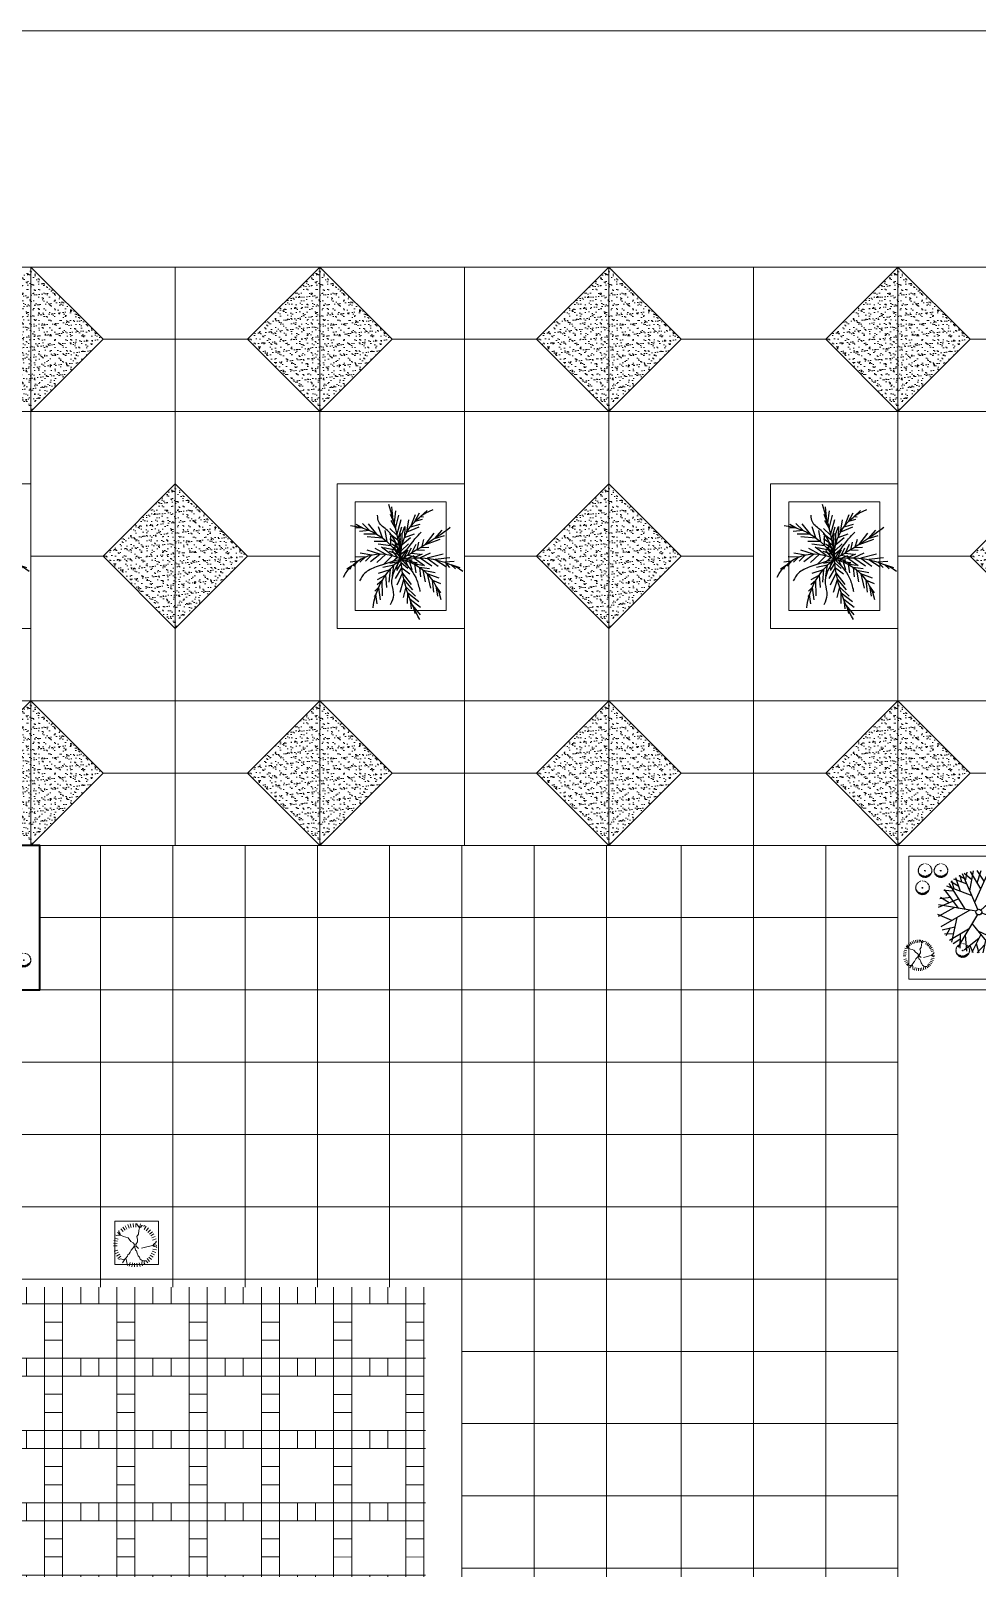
# Model space of a CAD drawing. Header units: millimetres. Extents: x 216896 to 446004, y 63591 to 243769.
# Drawn here: x 382651 to 408846, y 201232 to 243769 of the extents above; entities that cross this region are included whole.
import ezdxf

# ---------------------------------------------------------------- set-up
doc = ezdxf.new("R2010")
doc.units = ezdxf.units.MM
for name, color, linetype, lineweight in [('concr. box', 250, 'Continuous', 20), ('trees 1', 84, 'Continuous', 5), ('wall', 5, 'Continuous', 40)]:
    doc.layers.add(name, color=color, linetype=linetype, lineweight=lineweight)
doc.layers.add('green', color=7, linetype='Continuous', true_color=0x45e718)
doc.layers.add('trees', color=7, linetype='Continuous', true_color=0x547000)
doc.layers.add('line pedestr', color=7, linetype='Continuous', lineweight=5, true_color=0x1c1c1c)
doc.layers.add('trees 2', color=7, linetype='Continuous', lineweight=5, true_color=0x91c200)

# ---------------------------------------------------------------- blocks, each defined once
blk = doc.blocks.new('pissoo')
at = {"color": 0}
for p, q in [((-1.175, -4.384), (0, 0)), ((-0.562, -4.03), (0.483, -0.129)), ((-0.139, -0.52), (-0.01, -0.037)), ((4.337, -1.202), (-0.01, -0.037)), ((0.473, -0.167), (-0.01, -0.037)), ((0.344, -0.65), (0.473, -0.167)), ((0.827, -0.779), (0.956, -0.296)), ((3.724, -1.556), (-0.139, -0.52)), ((0.344, -0.65), (-0.139, -0.52)), ((0.887, -4.419), (1.932, -0.518)), ((1.309, -0.909), (1.439, -0.426)), ((1.37, -4.548), (2.405, -0.684)), ((1.792, -1.038), (1.922, -0.555)), ((2.405, -0.684), (1.922, -0.555)), ((2.275, -1.167), (2.405, -0.684)), ((2.758, -1.297), (2.888, -0.814)), ((0.214, -1.133), (-0.269, -1.003)), ((2.275, -1.167), (1.792, -1.038)), ((2.818, -4.936), (3.854, -1.073)), ((3.241, -1.426), (3.371, -0.943)), ((3.724, -1.556), (3.854, -1.073)), ((0.085, -1.616), (-0.398, -1.486)), ((2.146, -1.65), (1.663, -1.521)), ((-0.657, -2.452), (-0.528, -1.969)), ((3.336, -3.004), (-0.528, -1.969)), ((-0.045, -2.099), (-0.528, -1.969)), ((-0.174, -2.582), (-0.045, -2.099)), ((2.017, -2.133), (1.534, -2.004)), ((3.207, -3.487), (-0.657, -2.452)), ((-0.174, -2.582), (-0.657, -2.452)), ((0.309, -2.711), (0.438, -2.228)), ((0.792, -2.84), (0.921, -2.357)), ((1.275, -2.97), (1.404, -2.487)), ((1.887, -2.616), (1.404, -2.487)), ((-0.303, -3.065), (-0.786, -2.935)), ((1.758, -3.099), (1.275, -2.97)), ((1.758, -3.099), (1.887, -2.616)), ((2.241, -3.229), (2.37, -2.746)), ((2.724, -3.358), (2.853, -2.875)), ((3.207, -3.487), (3.336, -3.004)), ((-0.433, -3.547), (-0.916, -3.418)), ((1.628, -3.582), (1.145, -3.453)), ((2.818, -4.936), (-1.045, -3.901)), ((-0.562, -4.03), (-1.045, -3.901)), ((1.499, -4.065), (1.016, -3.936)), ((1.37, -4.548), (0.887, -4.419))]:
    blk.add_line(p, q, dxfattribs=at)
blk = doc.blocks.new('arber')
at = {"layer": 'trees 2'}
for p, q in [((-0.191, -0.004), (-0.181, 0.005)), ((-0.19, 0.014), (-0.175, 0.017)), ((-0.176, 0.032), (-0.189, 0.034)), ((-0.171, 0.015), (-0.189, 0.021)), ((-0.188, 0.008), (-0.177, 0.001)), ((-0.166, 0.042), (-0.184, 0.044)), ((-0.171, 0.048), (-0.179, 0.056)), ((-0.177, 0.071), (-0.165, 0.075)), ((-0.165, 0.062), (-0.174, 0.065)), ((-0.17, 0.081), (-0.162, 0.07)), ((-0.169, 0.088), (-0.155, 0.085)), ((-0.151, 0.081), (-0.165, 0.094)), ((-0.15, 0.099), (-0.161, 0.105)), ((-0.136, 0.104), (-0.152, 0.113)), ((-0.139, 0.112), (-0.144, 0.122)), ((-0.135, 0.135), (-0.122, 0.135)), ((-0.128, 0.123), (-0.135, 0.129)), ((-0.125, 0.142), (-0.122, 0.129)), ((-0.122, 0.148), (-0.11, 0.139)), ((-0.107, 0.135), (-0.116, 0.152)), ((-0.1, 0.15), (-0.107, 0.161)), ((-0.085, 0.151), (-0.096, 0.164)), ((-0.085, 0.159), (-0.085, 0.17)), ((-0.07, 0.164), (-0.074, 0.172)), ((-0.06, 0.181), (-0.062, 0.168)), ((-0.055, 0.185), (-0.047, 0.173)), ((-0.034, 0.179), (-0.037, 0.191)), ((0.021, -0.005), (-0.021, 0.005)), ((-0.017, 0.181), (-0.013, 0.191)), ((-0.001, 0.18), (-0.002, 0.19)), ((0.008, 0.015), (-0.001, -0.021)), ((0.003, 0.195), (0.011, 0.185)), ((0.055, 0.175), (0.062, 0.183)), ((0.095, 0.173), (0.091, 0.159)), ((0.119, 0.143), (0.129, 0.147)), ((0.129, 0.132), (0.135, 0.139)), ((0.142, 0.139), (0.141, 0.126)), ((0.157, 0.104), (0.167, 0.111)), ((0.165, 0.089), (0.176, 0.089)), ((0.171, 0.074), (0.179, 0.078)), ((0.188, 0.064), (0.174, 0.066)), ((0.174, 0.051), (0.193, 0.052)), ((0.192, 0.059), (0.179, 0.051)), ((0.185, 0.076), (0.18, 0.064)), ((0.18, 0.024), (0.197, 0.029)), ((0.186, 0.038), (0.198, 0.04)), ((0.187, 0.021), (0.198, 0.017)), ((0.187, 0.005), (0.196, 0.006)), ((0.201, 0.001), (0.192, -0.007)), ((-0.177, -0.023), (-0.187, -0.019)), ((-0.17, -0.027), (-0.187, -0.032)), ((-0.175, -0.041), (-0.187, -0.043)), ((-0.177, -0.008), (-0.186, -0.009)), ((-0.164, -0.053), (-0.183, -0.055)), ((-0.181, -0.062), (-0.169, -0.054)), ((-0.165, -0.015), (-0.177, -0.023)), ((-0.177, -0.067), (-0.164, -0.069)), ((-0.175, -0.079), (-0.169, -0.067)), ((-0.159, -0.04), (-0.171, -0.048)), ((-0.16, -0.077), (-0.168, -0.081)), ((-0.155, -0.091), (-0.166, -0.092)), ((-0.151, -0.054), (-0.163, -0.062)), ((-0.147, -0.092), (-0.161, -0.103)), ((-0.147, -0.107), (-0.157, -0.114)), ((-0.143, -0.065), (-0.155, -0.073)), ((-0.155, -0.073), (-0.154, -0.082)), ((-0.131, -0.114), (-0.148, -0.123)), ((-0.133, -0.097), (-0.145, -0.105)), ((-0.144, -0.129), (-0.135, -0.116)), ((-0.14, -0.08), (-0.14, -0.09)), ((-0.138, -0.132), (-0.125, -0.129)), ((-0.131, -0.142), (-0.131, -0.129)), ((-0.117, -0.098), (-0.129, -0.105)), ((-0.128, -0.088), (-0.127, -0.098)), ((-0.114, -0.112), (-0.126, -0.12)), ((-0.119, -0.134), (-0.125, -0.141)), ((-0.108, -0.146), (-0.118, -0.15)), ((-0.109, -0.124), (-0.109, -0.134)), ((-0.1, -0.143), (-0.109, -0.159)), ((-0.096, -0.133), (-0.102, -0.14)), ((-0.086, -0.152), (-0.102, -0.156)), ((-0.095, -0.157), (-0.101, -0.167)), ((-0.088, -0.112), (-0.1, -0.12)), ((-0.088, -0.144), (-0.099, -0.147)), ((-0.077, -0.158), (-0.09, -0.172)), ((-0.073, -0.122), (-0.084, -0.128)), ((-0.084, -0.176), (-0.081, -0.161)), ((-0.083, -0.129), (-0.082, -0.138)), ((-0.079, -0.156), (-0.076, -0.165)), ((-0.07, -0.137), (-0.078, -0.148)), ((-0.077, -0.177), (-0.066, -0.169)), ((-0.067, -0.183), (-0.072, -0.171)), ((-0.059, -0.142), (-0.065, -0.15)), ((-0.059, -0.172), (-0.061, -0.181)), ((-0.06, -0.156), (-0.056, -0.164)), ((-0.045, -0.137), (-0.053, -0.148)), ((-0.044, -0.178), (-0.052, -0.186)), ((-0.047, -0.149), (-0.051, -0.163)), ((-0.044, -0.159), (-0.048, -0.168)), ((-0.034, -0.166), (-0.043, -0.174)), ((-0.029, -0.174), (-0.042, -0.183)), ((-0.038, -0.173), (-0.04, -0.19)), ((-0.027, -0.141), (-0.035, -0.151)), ((-0.029, -0.15), (-0.033, -0.163)), ((-0.028, -0.183), (-0.03, -0.195)), ((-0.019, -0.155), (-0.023, -0.167)), ((-0.021, -0.175), (-0.015, -0.182)), ((-0.011, -0.177), (-0.017, -0.195)), ((-0.011, -0.197), (-0.013, -0.182)), ((-0.007, -0.155), (-0.01, -0.164)), ((-0.004, -0.168), (0.003, -0.175)), ((-0.004, -0.195), (0.003, -0.184)), ((0.008, -0.197), (-0.001, -0.188)), ((0.005, -0.145), (0.001, -0.159)), ((0.011, -0.183), (0.012, -0.192)), ((0.013, -0.166), (0.012, -0.175)), ((0.023, -0.143), (0.018, -0.155)), ((0.025, -0.169), (0.019, -0.179)), ((0.032, -0.175), (0.023, -0.188)), ((0.027, -0.184), (0.023, -0.194)), ((0.031, -0.176), (0.036, -0.193)), ((0.035, -0.153), (0.035, -0.166)), ((0.04, -0.172), (0.048, -0.178)), ((0.044, -0.182), (0.047, -0.194)), ((0.047, -0.149), (0.046, -0.159)), ((0.054, -0.136), (0.055, -0.15)), ((0.054, -0.161), (0.063, -0.165)), ((0.057, -0.17), (0.059, -0.189)), ((0.066, -0.188), (0.057, -0.175)), ((0.069, -0.153), (0.071, -0.162)), ((0.07, -0.128), (0.07, -0.141)), ((0.071, -0.184), (0.073, -0.171)), ((0.083, -0.181), (0.071, -0.176)), ((0.081, -0.152), (0.079, -0.164)), ((0.081, -0.167), (0.085, -0.175)), ((0.085, -0.133), (0.09, -0.145)), ((0.09, -0.154), (0.086, -0.17)), ((0.095, -0.125), (0.098, -0.135)), ((0.095, -0.161), (0.096, -0.172)), ((0.096, -0.153), (0.107, -0.167)), ((0.097, -0.15), (0.106, -0.152)), ((0.108, -0.125), (0.111, -0.135)), ((0.111, -0.153), (0.118, -0.163)), ((0.118, -0.137), (0.126, -0.155)), ((0.132, -0.151), (0.12, -0.142)), ((0.125, -0.112), (0.125, -0.122)), ((0.13, -0.118), (0.133, -0.128)), ((0.136, -0.145), (0.133, -0.132)), ((0.146, -0.138), (0.133, -0.137)), ((0.138, -0.126), (0.145, -0.131)), ((0.14, -0.11), (0.143, -0.12)), ((0.147, -0.107), (0.162, -0.116)), ((0.15, -0.115), (0.154, -0.125)), ((0.161, -0.084), (0.176, -0.097)), ((0.161, -0.101), (0.171, -0.108)), ((0.18, -0.091), (0.165, -0.087)), ((0.181, -0.084), (0.173, -0.073)), ((0.187, -0.074), (0.175, -0.078)), ((0.176, -0.065), (0.184, -0.068)), ((0.177, -0.045), (0.194, -0.047)), ((0.181, -0.018), (0.199, -0.024)), ((0.182, -0.051), (0.19, -0.058)), ((0.201, -0.017), (0.186, -0.02)), ((0.187, -0.034), (0.199, -0.036)), ((0.199, -0.011), (0.188, -0.004))]:
    blk.add_line(p, q, dxfattribs=at)
blk = doc.blocks.new('A$C19F01AD3')
at = {"color": 0}
for p, q in [((-0.423, 0.202), (-0.625, 0.705)), ((-0.053, 0.401), (-0.557, 0.761)), ((-0.281, 0.137), (-0.489, 0.808)), ((-0.292, 0.682), (-0.444, 0.833)), ((-0.41, 0.656), (-0.413, 0.85)), ((-0.095, 0.686), (-0.355, 0.876)), ((-0.284, 0.566), (-0.306, 0.895)), ((-0.115, 0.82), (-0.22, 0.92)), ((-0.199, 0.762), (-0.197, 0.926)), ((-0.003, 0.066), (-0.132, 0.938)), ((-0.108, 0.772), (-0.021, 0.947)), ((0.036, 0.751), (-0.094, 0.942)), ((-0.071, 0.523), (0.125, 0.94)), ((-0.03, 0.247), (0.451, 0.836)), ((0.181, 0.505), (0.055, 0.946)), ((0.139, 0.654), (0.295, 0.902)), ((0.301, 0.652), (0.208, 0.926)), ((0.327, 0.171), (0.415, 0.854)), ((0.537, 0.448), (0.555, 0.771)), ((-0.365, 0.409), (-0.874, 0.342)), ((-0.056, 0.034), (-0.851, 0.397)), ((-0.537, 0.486), (-0.78, 0.526)), ((-0.603, 0.378), (-0.762, 0.551)), ((-0.427, 0.608), (-0.645, 0.687)), ((0.057, 0.032), (0.844, 0.436)), ((0.354, 0.378), (0.885, 0.344)), ((0.381, 0.592), (0.656, 0.688)), ((0.447, 0.372), (0.728, 0.611)), ((0.581, 0.486), (0.812, 0.493)), ((0.61, 0.361), (0.792, 0.525)), ((-0.191, 0.096), (-0.93, -0.097)), ((-0.514, 0.243), (-0.925, 0.146)), ((-0.649, -0.024), (-0.917, 0.192)), ((-0.519, 0.01), (-0.785, -0.504)), ((0.172, 0.091), (0.947, 0.026)), ((0.438, 0.069), (0.92, 0.232)), ((0.481, 0.25), (0.935, 0.157)), ((0.542, 0.06), (0.9, -0.29)), ((-0.623, -0.191), (-0.916, -0.185)), ((-0.695, -0.33), (-0.891, -0.28)), ((-0.739, -0.188), (-0.874, -0.33)), ((-0.33, -0.318), (-0.818, -0.45)), ((-0.048, -0.045), (-0.672, -0.648)), ((-0.222, -0.214), (0.101, -0.931)), ((0.058, -0.031), (0.774, -0.539)), ((0.25, -0.167), (0.318, -0.882)), ((0.351, -0.239), (0.926, -0.196)), ((0.447, -0.307), (0.864, -0.381)), ((0.592, -0.221), (0.832, -0.446)), ((0.66, -0.055), (0.944, -0.08)), ((-0.579, -0.491), (-0.753, -0.551)), ((-0.544, -0.376), (-0.636, -0.683)), ((-0.158, -0.58), (-0.551, -0.753)), ((-0.44, -0.424), (-0.504, -0.786)), ((-0.393, -0.684), (-0.371, -0.857)), ((-0.092, -0.504), (-0.391, -0.848)), ((-0.245, -0.681), (-0.239, -0.903)), ((-0.018, -0.666), (-0.154, -0.922)), ((-0.135, -0.408), (0.394, -0.852)), ((0.148, -0.645), (0.016, -0.936)), ((0.282, -0.506), (0.196, -0.916)), ((0.276, -0.444), (0.808, -0.487)), ((0.289, -0.582), (0.583, -0.738)), ((0.426, -0.456), (0.522, -0.782)), ((0.458, -0.563), (0.724, -0.603)), ((0.513, -0.354), (0.675, -0.657)), ((-0.066, -0.756), (-0.281, -0.891))]:
    blk.add_line(p, q, dxfattribs=at)
blk.add_circle((0, 0), 0.0659, dxfattribs=at)
blk = doc.blocks.new('arbor3')
at = {"layer": 'trees 1'}
for p, q in [((-0.294, 0.301), (-0.305, 0.313)), ((-0.243, 0.336), (-0.26, 0.356)), ((-0.218, 0.288), (-0.243, 0.336)), ((-0.23, 0.365), (-0.222, 0.384)), ((-0.213, 0.333), (-0.23, 0.365)), ((-0.218, 0.288), (-0.213, 0.333)), ((-0.178, 0.41), (-0.144, 0.343)), ((-0.128, 0.431), (-0.102, 0.36)), ((-0.076, 0.445), (-0.059, 0.373)), ((-0.023, 0.454), (-0.015, 0.379)), ((0.031, 0.455), (0.03, 0.38)), ((0.085, 0.449), (0.074, 0.375)), ((0.138, 0.437), (0.118, 0.365)), ((0.157, 0.418), (0.159, 0.43)), ((0.165, 0.385), (0.157, 0.418)), ((0.158, 0.282), (0.188, 0.333)), ((0.188, 0.333), (0.165, 0.385)), ((0.188, 0.333), (0.21, 0.38)), ((0.188, 0.333), (0.217, 0.337)), ((0.21, 0.38), (0.223, 0.401)), ((0.217, 0.337), (0.242, 0.362)), ((0.242, 0.362), (0.275, 0.344)), ((0.322, 0.327), (0.269, 0.274)), ((0.275, 0.344), (0.298, 0.349)), ((-0.416, 0.014), (-0.341, 0.016)), ((-0.405, 0.121), (-0.332, 0.105)), ((-0.39, 0.173), (-0.319, 0.148)), ((-0.368, 0.222), (-0.301, 0.189)), ((-0.34, 0.269), (-0.278, 0.227)), ((-0.268, 0.301), (-0.294, 0.301)), ((-0.218, 0.288), (-0.268, 0.301)), ((-0.162, 0.245), (-0.218, 0.288)), ((-0.122, 0.222), (-0.162, 0.245)), ((-0.082, 0.197), (-0.122, 0.222)), ((-0.047, 0.118), (-0.082, 0.197)), ((-0.008, 0.08), (-0.047, 0.118)), ((0.001, 0.013), (-0.034, -0.016)), ((0.008, 0.041), (-0.008, 0.08)), ((0.001, 0.013), (-0.008, -0.074)), ((0.024, 0.009), (0.059, -0.053)), ((0.029, 0.036), (0.074, 0.074)), ((0.074, 0.074), (0.088, 0.117)), ((0.088, 0.18), (0.134, 0.219)), ((0.088, 0.117), (0.088, 0.18)), ((0.134, 0.219), (0.158, 0.282)), ((0.357, 0.286), (0.299, 0.24)), ((0.387, 0.241), (0.323, 0.202)), ((0.412, 0.193), (0.343, 0.162)), ((0.43, 0.142), (0.358, 0.12)), ((0.441, 0.089), (0.367, 0.076)), ((0.446, 0.035), (0.371, 0.032)), ((-0.411, -0.04), (-0.337, -0.028)), ((-0.4, -0.093), (-0.328, -0.072)), ((-0.382, -0.144), (-0.313, -0.114)), ((-0.336, -0.161), (-0.37, -0.169)), ((-0.312, -0.175), (-0.336, -0.161)), ((-0.279, -0.218), (-0.318, -0.25)), ((-0.299, -0.188), (-0.312, -0.175)), ((-0.254, -0.193), (-0.299, -0.188)), ((-0.254, -0.193), (-0.279, -0.218)), ((-0.228, -0.174), (-0.254, -0.193)), ((-0.231, -0.266), (-0.237, -0.325)), ((-0.229, -0.232), (-0.231, -0.266)), ((-0.228, -0.174), (-0.229, -0.232)), ((-0.19, -0.147), (-0.228, -0.174)), ((-0.207, -0.345), (-0.169, -0.281)), ((-0.172, -0.121), (-0.19, -0.147)), ((-0.145, -0.108), (-0.172, -0.121)), ((-0.159, -0.37), (-0.13, -0.301)), ((-0.115, -0.085), (-0.145, -0.108)), ((-0.089, -0.048), (-0.115, -0.085)), ((-0.034, -0.016), (-0.089, -0.048)), ((-0.008, -0.074), (0.013, -0.094)), ((0.013, -0.094), (0.015, -0.139)), ((0.015, -0.139), (0.021, -0.194)), ((0.021, -0.194), (0.033, -0.228)), ((0.033, -0.228), (0.041, -0.267)), ((0.041, -0.267), (0.07, -0.307)), ((0.12, -0.067), (0.201, -0.07)), ((0.208, -0.361), (0.174, -0.295)), ((0.201, -0.07), (0.292, -0.071)), ((0.255, -0.334), (0.212, -0.272)), ((0.298, -0.301), (0.248, -0.245)), ((0.336, -0.263), (0.28, -0.214)), ((0.292, -0.071), (0.403, -0.073)), ((0.37, -0.221), (0.308, -0.179)), ((0.398, -0.174), (0.331, -0.141)), ((0.353, -0.072), (0.381, -0.05)), ((0.353, -0.072), (0.373, -0.099)), ((0.373, -0.099), (0.409, -0.119)), ((0.381, -0.05), (0.417, -0.037)), ((0.403, -0.073), (0.43, -0.093)), ((0.409, -0.119), (0.417, -0.131)), ((0.417, -0.037), (0.445, -0.012)), ((-0.108, -0.389), (-0.088, -0.317)), ((-0.055, -0.401), (-0.044, -0.327)), ((-0.001, -0.407), (0, -0.332)), ((0.07, -0.307), (0.044, -0.37)), ((0.044, -0.37), (0.047, -0.406)), ((0.07, -0.307), (0.106, -0.319)), ((0.106, -0.319), (0.096, -0.368)), ((0.096, -0.368), (0.103, -0.398)), ((0.106, -0.319), (0.147, -0.333)), ((0.147, -0.333), (0.166, -0.38))]:
    blk.add_line(p, q, dxfattribs=at)
blk.add_circle((0.015, 0.024), 0.0177, dxfattribs=at)
blk = doc.blocks.new('PALM')
for points in [[(0.673, 1.652), (0.319, 1.381), (0.356, 1.702)], [(0.671, 1.912), (0.412, 1.592), (0.48, 1.862)], [(-0.814, 1.528), (-0.853, 1.213), (-0.918, 1.278)], [(-0.891, 1.097), (-0.764, 0.976), (-0.708, 1.396)], [(-0.627, 1.261), (-0.64, 0.73), (-0.814, 0.884)], [(-0.029, 1.129), (0.104, 0.699), (0.404, 1.057)], [(0.507, 1.274), (0.171, 0.954), (0.084, 1.315)], [(0.226, 1.525), (0.235, 1.156), (0.619, 1.454)], [(1.13, 1.126), (1.081, 0.719), (1.355, 0.836)], [(1.375, 1.152), (1.202, 0.917), (1.253, 1.263)], [(-0.8, 0.692), (-0.521, 0.544), (-0.493, 0.967)], [(-0.768, 0.477), (-0.372, 0.352), (-0.408, 0.794)], [(-0.292, 0.588), (-0.242, 0.212), (-0.614, 0.282)], [(-0.185, 0.659), (0.03, 0.296), (0.31, 0.503)], [(0.368, 0.866), (0.057, 0.47), (-0.143, 0.894)], [(0.98, 0.328), (0.642, 0.281), (0.673, 0.608)], [(0.84, 0.779), (0.765, 0.375), (1.174, 0.453)], [(1.308, 0.655), (0.901, 0.502), (1.018, 0.992)], [(-1.855, 0.331), (-1.676, 0.223), (-1.743, 0.355)], [(-1.735, 0.098), (-1.478, 0.063), (-1.624, 0.24)], [(-1.581, -0.088), (-1.217, -0.075), (-1.401, 0.104)], [(-1.39, -0.217), (-0.99, -0.144), (-1.212, 0.071)], [(-1.045, 0.081), (-0.721, -0.176), (-1.156, -0.311)], [(-0.895, -0.38), (-0.512, -0.166), (-0.818, 0.12)], [(-0.571, 0.158), (-0.29, -0.12), (-0.659, -0.406)], [(-0.38, 0.137), (-0.097, 0.078), (-0.165, 0.347)], [(-0.31, -0.301), (-0.118, -0.058), (-0.301, 0.103)], [(0.234, 0.326), (0.011, 0.128), (-0.145, 0.392)], [(0.393, 0.037), (0.143, 0.038), (0.238, 0.24)], [(0.449, -0.112), (0.198, -0.009), (0.579, 0.182)], [(0.559, 0.121), (0.3, 0.094), (0.378, 0.366)], [(0.725, -0.168), (0.443, -0.049), (0.809, 0.22)], [(0.749, 0.222), (0.465, 0.172), (0.512, 0.473)], [(1.003, -0.207), (0.666, -0.048), (1.063, 0.235)], [(1.445, -0.17), (0.906, -0.028), (1.281, 0.238)], [(1.675, -0.049), (1.174, 0.017), (1.563, 0.263)], [(1.83, 0.081), (1.503, 0.108), (1.667, 0.282)], [(2.037, 0.301), (1.729, 0.196), (1.871, 0.331)], [(-0.778, -0.521), (-0.342, -0.468), (-0.345, -0.803)], [(-0.192, -0.602), (-0.206, -0.311), (-0.578, -0.387)], [(-0.402, -0.269), (-0.103, -0.166), (-0.103, -0.432)], [(-0.375, -0.71), (-0.071, -0.491), (0.001, -0.879)], [(-0.312, -0.529), (-0.048, -0.351), (-0.007, -0.702)], [(-0.252, -0.413), (-0.039, -0.194), (0.021, -0.472)], [(0.221, -0.325), (-0.002, -0.162), (-0.035, -0.46)], [(0.259, -0.529), (0.008, -0.286), (-0.017, -0.621)], [(0.336, -0.732), (0.044, -0.493), (0.044, -0.877)], [(0.234, -0.303), (0.104, -0.056), (0.291, -0.022)], [(0.486, -0.081), (0.226, -0.123), (0.36, -0.384)], [(0.508, -0.497), (0.363, -0.2), (0.657, -0.17)], [(0.816, -0.292), (0.556, -0.313), (0.615, -0.576)], [(0.776, -0.673), (0.702, -0.401), (0.96, -0.406)], [(1.334, -0.671), (0.838, -0.485), (1.138, -0.89)], [(-1.319, -1.222), (-1.074, -0.98), (-1.417, -0.949)], [(-1.118, -1.209), (-0.833, -0.857), (-1.274, -0.854)], [(-1.154, -0.773), (-0.634, -0.725), (-0.763, -1.105)], [(-0.549, -0.982), (-0.479, -0.6), (-0.91, -0.61)], [(-0.392, -0.876), (-0.101, -0.659), (0.029, -1.102)], [(-0.378, -1.054), (-0.133, -0.817), (0.012, -1.353)], [(-0.345, -1.328), (-0.186, -1.052), (-0.064, -1.508)], [(0.044, -0.877), (0.134, -1.117), (0.124, -0.744), (0.471, -0.871)], [(0.616, -1.092), (0.207, -0.919), (0.279, -1.347)], [(1.41, -0.988), (1.151, -0.707), (1.499, -0.81)], [(-1.535, -1.201), (-1.309, -1.067), (-1.578, -1.057)], [(-0.18, -1.651), (-0.234, -1.246), (-0.35, -1.53)], [(-0.324, -1.79), (-0.289, -1.445)], [(0.488, -1.514), (0.329, -1.11), (0.657, -1.199)], [(0.725, -1.363), (0.477, -1.287), (0.637, -1.586)], [(0.897, -1.662), (0.67, -1.458), (0.781, -1.451)]]:
    blk.add_lwpolyline(points)
for centre, radius, start, end in [((1.508, 1.967), 2.478, 186.8007, 232.5313), ((4.73, -0.354), 4.743, 149.2725, 175.7189), ((-0.384, 1.75), 1.791, 282.3691, 348.2759), ((-0.687, 1.247), 1.424, 206.1678, 298.8527), ((0.545, 2.922), 2.972, 259.4397, 302.1776), ((-1.973, 1.085), 2.252, 276.4241, 331.1994), ((-8.885, 1.027), 8.944, 341.0229, 353.4051), ((1.711, -0.097), 1.714, 176.7505, 249.5716), ((-7.944, -14.345), 16.398, 53.9971, 61.0215)]:
    blk.add_arc(centre, radius, start, end)
for points in [[(0, 0), (-0.315, 0.847), (-0.257, 1.222), (-0.361, 1.564)], [(0, 0), (0.508, 0.628), (0.636, 1.027), (0.656, 1.111)], [(0, 0), (-0.845, 0.266), (-1.235, 0.484), (-1.416, 0.741)], [(0, 0), (-0.459, -0.984), (-0.757, -1.275), (-0.798, -1.501)], [(0, 0), (0.483, -0.69), (0.697, -0.928)]]:
    blk.add_spline(points, degree=3)
blk = doc.blocks.new('plab')
at = {"layer": 'concr. box', "color": 0}
blk.add_lwpolyline([(0, 0), (3.404, -0.912), (2.368, -4.776), (-1.035, -3.864), (0, 0)], dxfattribs=at)
blk.add_lwpolyline([(0.354, -0.612), (2.791, -1.266), (2.015, -4.163), (-0.423, -3.51)], close=True, dxfattribs=at)
at = {"color": 0, "xscale": -0.8075124294537451, "yscale": 0.807512429455528, "zscale": 0.8075124294476533, "rotation": 164.9999999997417}
blk.add_blockref('PALM', (1.167, -2.468), dxfattribs=at)

msp = doc.modelspace()

# ---------------------------------------------------------------- hatches: boundary and pattern name
at = {"layer": 'line pedestr'}
h = msp.add_hatch(dxfattribs=at)
h.set_pattern_fill('AR-SAND', color=256, scale=4.374, angle=178.8086, style=0)
h.set_pattern_definition([(216.3086, (333027.52, 269985.07), (2.54607, -214.1686), [0, -168.8714, 0, -188.8693, 0, -180.53685]), (186.3086, (333027.52, 269985.07), (-203.0981, -309.3833), [0, -91.10167, 0, -152.20645, 0, -58.3273]), (146.3086, (333164.15, 269982.23), (-345.91834, 6.5652), [0, -55.5498, 0, -199.9793, 0, -261.08406]), (136.3086, (333164.15, 269982.23), (-335.9348, -90.544), [0, -27.7749, 0, -131.09753, 0, -149.98446])])
edge = h.paths.add_edge_path()
edge.add_line((382680, 233232), (380651, 235232))
edge.add_line((380651, 235232), (382651, 237232))
edge.add_line((382651, 237232), (384651, 235232))
edge.add_line((384651, 235232), (382651, 233232))
h = msp.add_hatch(dxfattribs=at)
h.set_pattern_fill('AR-SAND', color=256, scale=4.374, angle=178.8086, style=0)
h.set_pattern_definition([(216.3086, (341027.52, 269985.07), (2.54607, -214.1686), [0, -168.8714, 0, -188.8693, 0, -180.53685]), (186.3086, (341027.52, 269985.07), (-203.0981, -309.3833), [0, -91.10167, 0, -152.20645, 0, -58.3273]), (146.3086, (341164.15, 269982.23), (-345.91834, 6.5652), [0, -55.5498, 0, -199.9793, 0, -261.08406]), (136.3086, (341164.15, 269982.23), (-335.9348, -90.544), [0, -27.7749, 0, -131.09753, 0, -149.98446])])
edge = h.paths.add_edge_path()
edge.add_line((390680, 233232), (388651, 235232))
edge.add_line((388651, 235232), (390651, 237232))
edge.add_line((390651, 237232), (392651, 235232))
edge.add_line((392651, 235232), (390651, 233232))
h = msp.add_hatch(dxfattribs=at)
h.set_pattern_fill('AR-SAND', color=256, scale=4.374, angle=178.8086, style=0)
h.set_pattern_definition([(216.3086, (349027.52, 269985.07), (2.54607, -214.1686), [0, -168.8714, 0, -188.8693, 0, -180.53685]), (186.3086, (349027.52, 269985.07), (-203.0981, -309.3833), [0, -91.10167, 0, -152.20645, 0, -58.3273]), (146.3086, (349164.15, 269982.23), (-345.91834, 6.5652), [0, -55.5498, 0, -199.9793, 0, -261.08406]), (136.3086, (349164.15, 269982.23), (-335.9348, -90.544), [0, -27.7749, 0, -131.09753, 0, -149.98446])])
edge = h.paths.add_edge_path()
edge.add_line((398680, 233232), (396651, 235232))
edge.add_line((396651, 235232), (398651, 237232))
edge.add_line((398651, 237232), (400651, 235232))
edge.add_line((400651, 235232), (398651, 233232))
h = msp.add_hatch(dxfattribs=at)
h.set_pattern_fill('AR-SAND', color=256, scale=4.374, angle=178.8086, style=0)
h.set_pattern_definition([(216.3086, (357027.52, 269985.07), (2.54607, -214.1686), [0, -168.8714, 0, -188.8693, 0, -180.53685]), (186.3086, (357027.52, 269985.07), (-203.0981, -309.3833), [0, -91.10167, 0, -152.20645, 0, -58.3273]), (146.3086, (357164.15, 269982.23), (-345.91834, 6.5652), [0, -55.5498, 0, -199.9793, 0, -261.08406]), (136.3086, (357164.15, 269982.23), (-335.9348, -90.544), [0, -27.7749, 0, -131.09753, 0, -149.98446])])
edge = h.paths.add_edge_path()
edge.add_line((406680, 233232), (404651, 235232))
edge.add_line((404651, 235232), (406651, 237232))
edge.add_line((406651, 237232), (408651, 235232))
edge.add_line((408651, 235232), (406651, 233232))
h = msp.add_hatch(dxfattribs=at)
h.set_pattern_fill('AR-SAND', color=256, scale=4.374, angle=178.8086, style=0)
h.set_pattern_definition([(216.3086, (337027.52, 263985.07), (2.54607, -214.1686), [0, -168.8714, 0, -188.8693, 0, -180.53685]), (186.3086, (337027.52, 263985.07), (-203.0981, -309.3833), [0, -91.10167, 0, -152.20645, 0, -58.3273]), (146.3086, (337164.15, 263982.23), (-345.91834, 6.5652), [0, -55.5498, 0, -199.9793, 0, -261.08406]), (136.3086, (337164.15, 263982.23), (-335.9348, -90.544), [0, -27.7749, 0, -131.09753, 0, -149.98446])])
edge = h.paths.add_edge_path()
edge.add_line((386680, 227232), (384651, 229232))
edge.add_line((384651, 229232), (386651, 231232))
edge.add_line((386651, 231232), (388651, 229232))
edge.add_line((388651, 229232), (386651, 227232))
h = msp.add_hatch(dxfattribs=at)
h.set_pattern_fill('AR-SAND', color=256, scale=4.374, angle=178.8086, style=0)
h.set_pattern_definition([(216.3086, (349027.52, 263985.07), (2.54607, -214.1686), [0, -168.8714, 0, -188.8693, 0, -180.53685]), (186.3086, (349027.52, 263985.07), (-203.0981, -309.3833), [0, -91.10167, 0, -152.20645, 0, -58.3273]), (146.3086, (349164.15, 263982.23), (-345.91834, 6.5652), [0, -55.5498, 0, -199.9793, 0, -261.08406]), (136.3086, (349164.15, 263982.23), (-335.9348, -90.544), [0, -27.7749, 0, -131.09753, 0, -149.98446])])
edge = h.paths.add_edge_path()
edge.add_line((398680, 227232), (396651, 229232))
edge.add_line((396651, 229232), (398651, 231232))
edge.add_line((398651, 231232), (400651, 229232))
edge.add_line((400651, 229232), (398651, 227232))
h = msp.add_hatch(dxfattribs=at)
h.set_pattern_fill('AR-SAND', color=256, scale=4.374, angle=178.8086, style=0)
h.set_pattern_definition([(216.3086, (361027.52, 263985.07), (2.54607, -214.1686), [0, -168.8714, 0, -188.8693, 0, -180.53685]), (186.3086, (361027.52, 263985.07), (-203.0981, -309.3833), [0, -91.10167, 0, -152.20645, 0, -58.3273]), (146.3086, (361164.15, 263982.23), (-345.91834, 6.5652), [0, -55.5498, 0, -199.9793, 0, -261.08406]), (136.3086, (361164.15, 263982.23), (-335.9348, -90.544), [0, -27.7749, 0, -131.09753, 0, -149.98446])])
edge = h.paths.add_edge_path()
edge.add_line((410680, 227232), (408651, 229232))
edge.add_line((408651, 229232), (410651, 231232))
edge.add_line((410651, 231232), (412651, 229232))
edge.add_line((412651, 229232), (410651, 227232))
h = msp.add_hatch(dxfattribs=at)
h.set_pattern_fill('AR-SAND', color=256, scale=4.374, angle=178.8086, style=0)
h.set_pattern_definition([(216.3086, (333027.52, 257985.07), (2.54607, -214.1686), [0, -168.8714, 0, -188.8693, 0, -180.53685]), (186.3086, (333027.52, 257985.07), (-203.0981, -309.3833), [0, -91.10167, 0, -152.20645, 0, -58.3273]), (146.3086, (333164.15, 257982.23), (-345.91834, 6.5652), [0, -55.5498, 0, -199.9793, 0, -261.08406]), (136.3086, (333164.15, 257982.23), (-335.9348, -90.544), [0, -27.7749, 0, -131.09753, 0, -149.98446])])
edge = h.paths.add_edge_path()
edge.add_line((382680, 221232), (380651, 223232))
edge.add_line((380651, 223232), (382651, 225232))
edge.add_line((382651, 225232), (384651, 223232))
edge.add_line((384651, 223232), (382651, 221232))
h = msp.add_hatch(dxfattribs=at)
h.set_pattern_fill('AR-SAND', color=256, scale=4.374, angle=178.8086, style=0)
h.set_pattern_definition([(216.3086, (341027.52, 257985.07), (2.54607, -214.1686), [0, -168.8714, 0, -188.8693, 0, -180.53685]), (186.3086, (341027.52, 257985.07), (-203.0981, -309.3833), [0, -91.10167, 0, -152.20645, 0, -58.3273]), (146.3086, (341164.15, 257982.23), (-345.91834, 6.5652), [0, -55.5498, 0, -199.9793, 0, -261.08406]), (136.3086, (341164.15, 257982.23), (-335.9348, -90.544), [0, -27.7749, 0, -131.09753, 0, -149.98446])])
edge = h.paths.add_edge_path()
edge.add_line((390680, 221232), (388651, 223232))
edge.add_line((388651, 223232), (390651, 225232))
edge.add_line((390651, 225232), (392651, 223232))
edge.add_line((392651, 223232), (390651, 221232))
h = msp.add_hatch(dxfattribs=at)
h.set_pattern_fill('AR-SAND', color=256, scale=4.374, angle=178.8086, style=0)
h.set_pattern_definition([(216.3086, (349027.52, 257985.07), (2.54607, -214.1686), [0, -168.8714, 0, -188.8693, 0, -180.53685]), (186.3086, (349027.52, 257985.07), (-203.0981, -309.3833), [0, -91.10167, 0, -152.20645, 0, -58.3273]), (146.3086, (349164.15, 257982.23), (-345.91834, 6.5652), [0, -55.5498, 0, -199.9793, 0, -261.08406]), (136.3086, (349164.15, 257982.23), (-335.9348, -90.544), [0, -27.7749, 0, -131.09753, 0, -149.98446])])
edge = h.paths.add_edge_path()
edge.add_line((398680, 221232), (396651, 223232))
edge.add_line((396651, 223232), (398651, 225232))
edge.add_line((398651, 225232), (400651, 223232))
edge.add_line((400651, 223232), (398651, 221232))
h = msp.add_hatch(dxfattribs=at)
h.set_pattern_fill('AR-SAND', color=256, scale=4.374, angle=178.8086, style=0)
h.set_pattern_definition([(216.3086, (357027.52, 257985.07), (2.54607, -214.1686), [0, -168.8714, 0, -188.8693, 0, -180.53685]), (186.3086, (357027.52, 257985.07), (-203.0981, -309.3833), [0, -91.10167, 0, -152.20645, 0, -58.3273]), (146.3086, (357164.15, 257982.23), (-345.91834, 6.5652), [0, -55.5498, 0, -199.9793, 0, -261.08406]), (136.3086, (357164.15, 257982.23), (-335.9348, -90.544), [0, -27.7749, 0, -131.09753, 0, -149.98446])])
edge = h.paths.add_edge_path()
edge.add_line((406680, 221232), (404651, 223232))
edge.add_line((404651, 223232), (406651, 225232))
edge.add_line((406651, 225232), (408651, 223232))
edge.add_line((408651, 223232), (406651, 221232))
h = msp.add_hatch(dxfattribs=at)
h.set_pattern_fill('NET_1', color=256, scale=10000, angle=810, style=0)
h.set_pattern_definition([(90, (303033.4, -282956.8), (-2000, 4e-10), []), (180, (303033.4, -282956.8), (-4e-10, -2000), []), (90, (303533.4, -282956.8), (-2000, 4e-10), []), (180, (303033.4, -283456.8), (-4e-10, -2000), []), (90, (302533.4, -283456.8), (-500, 9e-11), [500, -1500]), (180, (303533.4, -282456.8), (-9e-11, -500), [500, -1500])])
h.paths.add_polyline_path([(390834, 209008), (374533, 209008), (374533, 207169, -0.198912), (374568, 207154, -0.668179), (374533, 207069), (374533, 205230), (373583, 205230), (373583, 204982), (373583, 203032, -1), (373583, 179432), (373583, 177482), (373583, 177234), (374533, 177234), (374533, 175395, -0.198912), (374568, 175380, -0.668179), (374533, 175295), (374533, 173456), (390834, 173456), (390834, 191182, -0.198912), (390799, 191196, -0.668179), (390834, 191282)])

# ---------------------------------------------------------------- linework, layer by layer
at = {"layer": 'concr. box'}
for points in [[(406651, 217232), (406651, 221232), (414651, 221232), (414651, 217232), (406651, 217232)], [(384583, 211232), (384583, 209232), (386583, 209232), (386583, 211232), (384583, 211232)], [(394583, 201232), (394583, 199232), (396583, 199232), (396583, 201232), (394583, 201232)]]:
    msp.add_lwpolyline(points, dxfattribs=at)
for points in [[(406951, 217532), (406951, 220932), (414351, 220932), (414351, 217532)], [(384983, 210832), (384983, 209632), (386183, 209632), (386183, 210832)]]:
    msp.add_lwpolyline(points, close=True, dxfattribs=at)
at = {"layer": 'line pedestr'}
for p, q in [((428583, 237232), (358651, 237232)), ((382651, 221232), (382651, 237232)), ((384651, 235232), (382651, 237232)), ((386651, 221232), (386651, 237232)), ((390651, 237232), (388651, 235232)), ((390651, 221232), (390651, 237232)), ((392651, 235232), (390651, 237232)), ((394651, 221232), (394651, 237232)), ((398651, 237232), (396651, 235232)), ((398651, 221232), (398651, 237232)), ((400651, 235232), (398651, 237232)), ((402651, 221232), (402651, 237232)), ((406651, 237232), (404651, 235232)), ((406651, 221232), (406651, 237232)), ((408651, 235232), (406651, 237232)), ((384651, 235232), (382651, 233232)), ((384651, 235232), (386651, 235232)), ((386651, 235232), (388651, 235232)), ((388651, 235232), (386651, 235232)), ((388651, 235232), (390651, 233232)), ((392651, 235232), (390651, 233232)), ((392651, 235232), (394651, 235232)), ((394651, 235232), (396651, 235232)), ((396651, 235232), (394651, 235232)), ((396651, 235232), (398651, 233232)), ((400651, 235232), (398651, 233232)), ((400651, 235232), (402651, 235232)), ((402651, 235232), (404651, 235232)), ((404651, 235232), (402651, 235232)), ((404651, 235232), (406651, 233232)), ((408651, 235232), (406651, 233232)), ((408651, 235232), (410651, 235232)), ((390583, 233232), (290583, 233232)), ((406583, 233232), (306583, 233232)), ((422583, 233232), (322583, 233232)), ((438583, 233232), (338583, 233232)), ((386651, 231232), (384651, 229232)), ((388651, 229232), (386651, 231232)), ((398651, 231232), (396651, 229232)), ((400651, 229232), (398651, 231232)), ((410651, 231232), (408651, 229232)), ((382651, 229232), (384651, 229232)), ((384651, 229232), (382651, 229232)), ((384651, 229232), (386651, 227232)), ((388651, 229232), (386651, 227232)), ((388651, 229232), (390651, 229232)), ((394651, 229232), (396651, 229232)), ((396651, 229232), (394651, 229232)), ((396651, 229232), (398651, 227232)), ((400651, 229232), (398651, 227232)), ((400651, 229232), (402651, 229232)), ((406651, 229232), (408651, 229232)), ((408651, 229232), (406651, 229232)), ((408651, 229232), (410651, 227232)), ((438583, 225232), (338583, 225232)), ((382651, 225232), (380651, 223232)), ((384651, 223232), (382651, 225232)), ((390651, 225232), (388651, 223232)), ((392651, 223232), (390651, 225232)), ((398651, 225232), (396651, 223232)), ((400651, 223232), (398651, 225232)), ((406651, 225232), (404651, 223232)), ((408651, 223232), (406651, 225232)), ((384651, 223232), (382651, 221232)), ((384651, 223232), (386651, 223232)), ((386651, 223232), (388651, 223232)), ((388651, 223232), (386651, 223232)), ((388651, 223232), (390651, 221232)), ((392651, 223232), (390651, 221232)), ((392651, 223232), (394651, 223232)), ((394651, 223232), (396651, 223232)), ((396651, 223232), (394651, 223232)), ((396651, 223232), (398651, 221232)), ((400651, 223232), (398651, 221232)), ((400651, 223232), (402651, 223232)), ((402651, 223232), (404651, 223232)), ((404651, 223232), (402651, 223232)), ((404651, 223232), (406651, 221232)), ((408651, 223232), (406651, 221232)), ((408651, 223232), (410651, 223232)), ((402651, 221232), (347969, 221232)), ((384583, 221232), (384583, 209008)), ((386583, 221232), (386583, 209008)), ((388583, 221232), (388583, 209008)), ((390583, 221232), (390583, 209008)), ((392583, 221232), (392583, 209008)), ((394583, 221232), (394583, 193232)), ((396583, 221232), (396583, 181232)), ((398583, 221232), (398583, 193232)), ((400651, 221232), (400651, 149232)), ((438583, 221232), (402651, 221232)), ((402651, 221232), (402651, 193232)), ((404651, 221232), (404651, 149232)), ((406651, 221232), (406651, 196714)), ((406651, 219232), (382901, 219232)), ((406651, 217232), (382901, 217232)), ((406651, 215232), (368637, 215232)), ((406651, 213232), (368637, 213232)), ((406651, 211232), (367901, 211232)), ((406651, 211232), (394583, 211232)), ((406651, 209232), (368033, 209232)), ((389534, 205043), (389534, 209008)), ((389534, 208543), (389534, 209008)), ((390034, 208543), (390034, 209008)), ((390534, 208543), (390534, 209008)), ((391034, 205043), (391034, 209008)), ((391034, 208543), (391034, 209008)), ((391534, 205043), (391534, 209008)), ((391534, 208543), (391534, 209008)), ((392034, 208543), (392034, 209008)), ((392534, 208543), (392534, 209008)), ((393034, 205043), (393034, 209008)), ((393034, 208543), (393034, 209008)), ((393534, 204543), (393534, 209008)), ((393534, 208543), (393534, 209008)), ((389534, 208543), (393572, 208543)), ((391034, 208543), (391534, 208543)), ((393034, 208543), (393534, 208543)), ((391034, 208043), (391534, 208043)), ((393034, 208043), (393534, 208043)), ((391034, 207543), (391534, 207543)), ((393034, 207543), (393534, 207543)), ((406651, 207232), (394583, 207232)), ((406651, 207232), (394583, 207232)), ((389534, 207043), (393572, 207043)), ((389534, 206543), (389534, 207043)), ((390034, 206543), (390034, 207043)), ((390534, 206543), (390534, 207043)), ((391034, 207043), (391534, 207043)), ((391034, 206543), (391034, 207043)), ((391534, 206543), (391534, 207043)), ((392034, 206543), (392034, 207043)), ((392534, 206543), (392534, 207043)), ((393034, 207043), (393534, 207043)), ((393034, 206543), (393034, 207043)), ((393534, 206543), (393534, 207043)), ((389534, 206543), (393534, 206543)), ((391034, 206543), (391534, 206543)), ((393034, 206543), (393534, 206543)), ((391034, 206043), (391534, 206043)), ((393034, 206043), (393534, 206043)), ((391034, 205543), (391534, 205543)), ((393034, 205543), (393534, 205543)), ((389534, 205043), (393534, 205043)), ((391034, 205043), (391534, 205043)), ((393034, 205043), (393534, 205043)), ((406651, 205232), (394583, 205232)), ((406651, 203232), (394583, 203232)), ((406651, 201232), (394583, 201232))]:
    msp.add_line(p, q, dxfattribs=at)
msp.add_lwpolyline([(217042, 243769), (446004, 243769), (446004, 63591), (217042, 63591)], close=True, dxfattribs=at)
at = {"layer": 'wall'}
msp.add_lwpolyline([(362651, 212232), (367901, 212232), (367901, 217232), (382901, 217232), (382901, 221232), (362651, 221232), (362651, 212232)], dxfattribs=at)
msp.add_arc((373583, 191232), 11800, 268.5206, 91.4794, dxfattribs=at)

# ---------------------------------------------------------------- block references
at = {"layer": 'green'}
for name, p, xscale, yscale, zscale, rotation in [('arber', (407396, 220533), 1000, 1000, 1000, 14.99999999998732), ('A$C19F01AD3', (408890, 219385), 1210.070298431674, 1210.070298431674, 1210.070298431674, 14.99999999998812), ('arber', (407835, 220533), 1000, 1000, 1000, 14.99999999998732), ('arber', (407326, 220058), 1000, 1000, 1000, 14.99999999998732), ('arbor3', (407221, 218164), 1000, 1000, 1000, 14.99999999998732), ('arber', (382460, 218057), 1000, 1000, 1000, 14.99999999998732), ('arber', (408439, 218323), 1000, 1000, 1000, 14.99999999998732), ('arbor3', (385530, 210133), 1399.999999994146, 1399.999999994146, 1399.999999994146, 14.99999999998641)]:
    msp.add_blockref(name, p, dxfattribs=dict(at, xscale=xscale, yscale=yscale, zscale=zscale, rotation=rotation))
at = {"layer": 'line pedestr', "xscale": 999.9999999999999, "yscale": 999.9999999999999, "zscale": 999.9999999999999, "rotation": 284.9999999999873}
for p in [(393572, 205043), (393572, 201043)]:
    msp.add_blockref('pissoo', p, dxfattribs=at)
at = {"layer": 'trees', "xscale": 1000, "yscale": 1000, "zscale": 1000, "rotation": 14.99999999998732}
for p in [(379128, 231232), (391128, 231232), (403128, 231232)]:
    msp.add_blockref('plab', p, dxfattribs=at)

doc.saveas('drawing.dxf')
